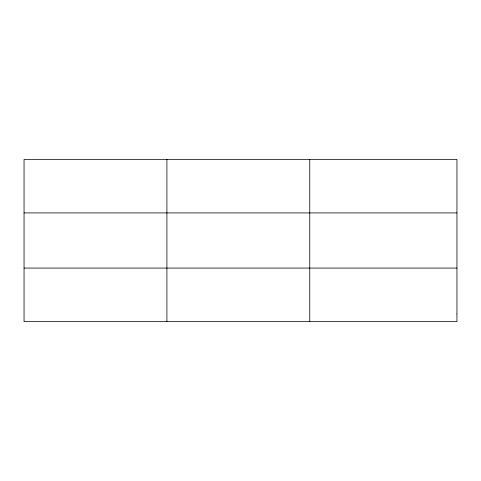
<?xml version="1.0" encoding="UTF-8"?>
<svg xmlns="http://www.w3.org/2000/svg" width="481" height="481" viewBox="0 0 481 481"><rect width="100%" height="100%" fill="white"/><g stroke="black" fill="none" stroke-linecap="round" stroke-linejoin="round"><path stroke-width="0.72" d="M166.907 321.591L166.907 159.409M309.764 321.591L309.764 159.409M24.05 212.927L456.95 212.927M24.05 268.073L456.95 268.073M456.95 313.949L456.95 321.591L24.05 321.591L24.05 159.409L456.95 159.409L456.95 313.949"/></g></svg>
